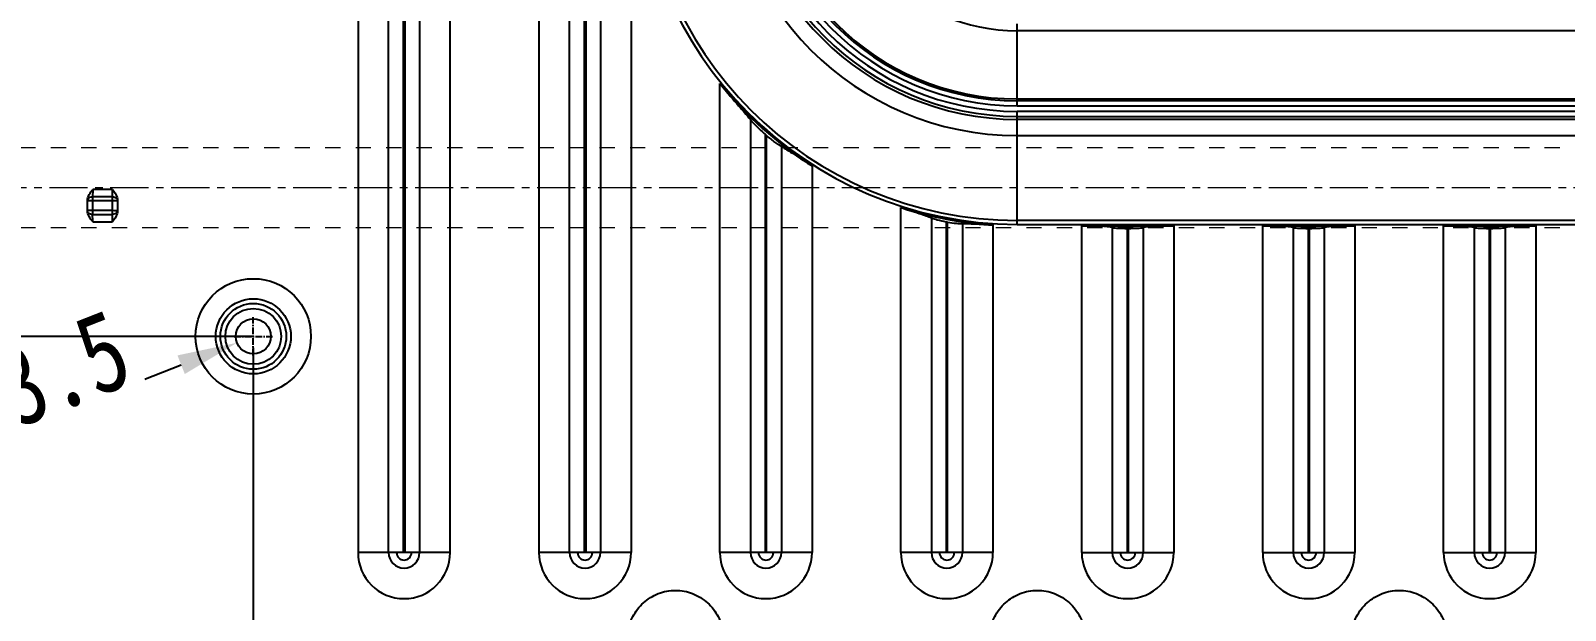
# Model space of a CAD drawing. Header units: millimetres. Extents: x 4797 to 6967, y -10922 to -3169.
# Drawn here: x 5532.9 to 5686.3, y -6533.8 to -6475.9 of the extents above; entities that cross this region are included whole.
import ezdxf

# ---------------------------------------------------------------- set-up
doc = ezdxf.new("R2010")
doc.units = ezdxf.units.MM
doc.header["$LTSCALE"] = 16.335
doc.header["$PDMODE"] = 3
doc.header["$PDSIZE"] = 0.3125
doc.linetypes.add('CENTER', pattern=[0.6, 0.375, -0.075, 0.075, -0.075])
doc.linetypes.add('HIDDEN', pattern=[0.2, 0.1, -0.1])
doc.layers.get('0').update_dxf_attribs({"linetype": 'CONTINUOUS'})
doc.layers.get('Defpoints').update_dxf_attribs({"linetype": 'CONTINUOUS'})
doc.layers.add('cool', color=153, linetype='HIDDEN', lineweight=9)
doc.styles.get("Standard").update_dxf_attribs({"font": 'txt', "width": 0.8})
doc.dimstyles.new('ISO-25', dxfattribs={"dimtxt": 8, "dimasz": 6, "dimexe": 0, "dimexo": 0, "dimgap": 0, "dimtad": 1, "dimdsep": 46, "dimtxsty": 'Standard', "dimcen": 0, "dimclrd": 4, "dimclre": 4, "dimclrt": 6, "dimazin": 0, "dimtfac": 1, "dimtofl": 0, "dimtmove": 0, "dimatfit": 3, "dimfxl": 0, "dimarcsym": 0})

# ---------------------------------------------------------------- blocks, each defined once
blk = doc.blocks.new('*D69')
at = {"color": 4, "lineweight": -2, "transparency": 16777216}
blk.add_line((5524.45, -6518.48), (5547.91, -6509.27), dxfattribs=at)
at = {"color": 4, "transparency": 16777216}
blk.add_solid([(5547.54, -6508.34), (5548.27, -6510.2), (5553.49, -6507.08)], dxfattribs=at)
at = {"layer": 'Defpoints', "color": 0, "transparency": 16777216}
for p in [(5553.49, -6507.08), (5556.75, -6505.8)]:
    blk.add_point(p, dxfattribs=at)
at = {"color": 6, "transparency": 16777216, "insert": (5531.92, -6511.25), "char_height": 8, "attachment_point": 5, "rotation": 21.4373, "bg_fill": 3, "box_fill_scale": 1.1, "bg_fill_color": 256, "bg_fill_true_color": 13158600, "bg_fill_transparency": 0}
blk.add_mtext('∅3.5', dxfattribs=at)
blk = doc.blocks.new('147')
at = {"layer": 'cool', "ltscale": 0.932966}
for p, q in [((229.57, -3849.57), (-211.77, -3849.57)), ((229.57, -3857.57), (-211.77, -3857.57))]:
    blk.add_line(p, q, dxfattribs=at)
at = {"layer": 'cool', "color": 1, "linetype": 'CENTER', "ltscale": 0.621977}
blk.add_line((243.9, -3853.57), (-226.1, -3853.57), dxfattribs=at)
blk = doc.blocks.new('*D84')
at = {"color": 4, "lineweight": -2, "transparency": 16777216}
blk.add_line((5507.76, -6491.59), (5455.29, -6491.59), dxfattribs=at)
at = {"layer": 'Defpoints', "color": 0, "transparency": 16777216}
for p in [(5705.87, -6453.59), (5507.76, -6491.59)]:
    blk.add_point(p, dxfattribs=at)
at = {"color": 6, "transparency": 16777216, "insert": (5459.29, -6488.59), "char_height": 6, "attachment_point": 5, "bg_fill": 3, "box_fill_scale": 1.1, "bg_fill_color": 256, "bg_fill_true_color": 13158600, "bg_fill_transparency": 0}
blk.add_mtext('38', dxfattribs=at)
at = {"layer": 'Defpoints', "color": 0, "transparency": 16777216}
blk.add_point((5463.29, -6491.59), dxfattribs=at)
blk = doc.blocks.new('*D85')
at = {"color": 4, "lineweight": -2, "transparency": 16777216}
blk.add_line((5555.12, -6506.44), (5444.09, -6506.44), dxfattribs=at)
at = {"layer": 'Defpoints', "color": 0, "transparency": 16777216}
for p in [(5705.87, -6453.59), (5463.29, -6506.44), (5555.12, -6506.44)]:
    blk.add_point(p, dxfattribs=at)
at = {"color": 6, "transparency": 16777216, "insert": (5453.69, -6503.44), "char_height": 6, "attachment_point": 5, "bg_fill": 3, "box_fill_scale": 1.1, "bg_fill_color": 256, "bg_fill_true_color": 13158600, "bg_fill_transparency": 0}
blk.add_mtext('52.85', dxfattribs=at)
blk = doc.blocks.new('*D57')
at = {"color": 4, "lineweight": -2, "transparency": 16777216}
blk.add_line((5555.12, -6507.58), (5555.12, -6671.73), dxfattribs=at)
at = {"layer": 'Defpoints', "color": 0, "transparency": 16777216}
for p in [(5705.87, -6453.59), (5555.12, -6507.58)]:
    blk.add_point(p, dxfattribs=at)
at = {"color": 6, "transparency": 16777216, "insert": (5552.12, -6660.93), "char_height": 6, "attachment_point": 5, "rotation": 90, "bg_fill": 3, "box_fill_scale": 1.1, "bg_fill_color": 256, "bg_fill_true_color": 13158600, "bg_fill_transparency": 0}
blk.add_mtext('150.75', dxfattribs=at)
at = {"layer": 'Defpoints', "color": 0, "transparency": 16777216}
blk.add_point((5555.12, -6650.13), dxfattribs=at)

msp = doc.modelspace()

# ---------------------------------------------------------------- linework, layer by layer
at = {"color": 7, "linetype": 'Continuous'}
for p, q in [((5541.054, -6491.747), (5539.066, -6491.747)), ((5541.054, -6494.999), (5541.054, -6491.747)), ((5538.54, -6493.877), (5538.54, -6492.869)), ((5539.039, -6492.496), (5539.039, -6494.25)), ((5541.054, -6492.496), (5539.039, -6492.496)), ((5539.039, -6492.871), (5541.554, -6492.871)), ((5541.554, -6492.868), (5541.554, -6493.878)), ((5541.054, -6493.876), (5538.54, -6493.876)), ((5539.039, -6494.25), (5541.054, -6494.25)), ((5539.066, -6494.999), (5541.054, -6494.999))]:
    msp.add_line(p, q, dxfattribs=at)
at = {"color": 1, "linetype": 'CENTER', "ltscale": 0.108846}
for p, q in [((5555.121, -6508.363), (5555.121, -6504.513)), ((5553.196, -6506.438), (5557.046, -6506.438))]:
    msp.add_line(p, q, dxfattribs=at)
at = {"color": 7, "linetype": 'Continuous'}
for radius in [5.764, 3.756, 3.291, 2.789]:
    msp.add_circle((5555.121, -6506.438), radius, dxfattribs=at)
at = {"color": 2, "linetype": 'Continuous'}
msp.add_circle((5555.121, -6506.438), 1.75, dxfattribs=at)
at = {"color": 7, "linetype": 'Continuous'}
for points, knots in [([(5538.54, -6492.869), (5538.54, -6492.661), (5538.702, -6492.252), (5538.945, -6491.918), (5539.066, -6491.747)], [0, 0, 0, 0, 0.4987492, 1, 1, 1, 1]), ([(5539.066, -6491.747), (5539.066, -6491.817), (5539.063, -6492.067), (5539.055, -6492.317), (5539.039, -6492.496)], [0, 0, 0, 0, 0.2800849, 1, 1, 1, 1]), ([(5541.054, -6491.747), (5541.233, -6492), (5541.482, -6492.349), (5541.554, -6492.764), (5541.554, -6492.868)], [0, 0, 0, 0, 0.7492255, 1, 1, 1, 1]), ([(5538.54, -6492.871), (5538.53, -6492.871), (5538.681, -6492.864), (5538.746, -6492.87), (5538.944, -6492.871), (5539.039, -6492.871)], [0, 0, 0, 0, 0.0608552, 0.4274154, 1, 1, 1, 1]), ([(5538.54, -6492.871), (5538.537, -6492.804), (5538.588, -6492.655), (5538.715, -6492.57), (5538.786, -6492.541)], [0, 0, 0, 0, 0.4656009, 1, 1, 1, 1]), ([(5541.054, -6492.496), (5541.177, -6492.496), (5541.413, -6492.549), (5541.554, -6492.77), (5541.554, -6492.871)], [0, 0, 0, 0, 0.5503656, 1, 1, 1, 1]), ([(5539.039, -6494.25), (5538.914, -6494.252), (5538.723, -6494.207), (5538.562, -6494.033), (5538.538, -6493.925), (5538.54, -6493.876)], [0, 0, 0, 0, 0.5454717, 0.7817853, 1, 1, 1, 1]), ([(5539.066, -6494.999), (5538.945, -6494.828), (5538.702, -6494.494), (5538.54, -6494.085), (5538.54, -6493.877)], [0, 0, 0, 0, 0.5012538, 1, 1, 1, 1]), ([(5539.066, -6494.999), (5539.066, -6494.929), (5539.063, -6494.679), (5539.055, -6494.429), (5539.039, -6494.25)], [0, 0, 0, 0, 0.2798502, 1, 1, 1, 1]), ([(5541.554, -6493.876), (5541.505, -6493.875), (5541.338, -6493.884), (5541.172, -6493.876), (5541.054, -6493.876)], [0, 0, 0, 0, 0.2928752, 1, 1, 1, 1]), ([(5541.554, -6493.878), (5541.554, -6493.982), (5541.482, -6494.397), (5541.233, -6494.746), (5541.054, -6494.999)], [0, 0, 0, 0, 0.2507748, 1, 1, 1, 1]), ([(5541.554, -6493.875), (5541.554, -6493.942), (5541.498, -6494.087), (5541.373, -6494.171), (5541.302, -6494.201)], [0, 0, 0, 0, 0.4656454, 1, 1, 1, 1]), ([(5592.539, -6536.113), (5592.616, -6535.536), (5592.975, -6534.4), (5594.059, -6532.987), (5595.576, -6532.046), (5597.331, -6531.714), (5599.086, -6532.046), (5600.603, -6532.987), (5601.687, -6534.4), (5602.046, -6535.536), (5602.124, -6536.112)], [0, 0, 0, 0, 0.125059, 0.2500621, 0.3750538, 0.5000264, 0.6249935, 0.7499764, 0.8749589, 1, 1, 1, 1]), ([(5628.719, -6536.112), (5628.797, -6535.536), (5629.156, -6534.4), (5630.24, -6532.986), (5631.757, -6532.046), (5633.512, -6531.714), (5635.266, -6532.046), (5636.783, -6532.987), (5637.867, -6534.4), (5638.226, -6535.536), (5638.304, -6536.112)], [0, 0, 0, 0, 0.1250584, 0.2500616, 0.3750533, 0.5000261, 0.6249932, 0.7499763, 0.8749588, 1, 1, 1, 1]), ([(5664.899, -6536.112), (5664.977, -6535.536), (5665.336, -6534.4), (5666.42, -6532.986), (5667.937, -6532.046), (5669.692, -6531.714), (5671.446, -6532.046), (5672.963, -6532.987), (5674.047, -6534.4), (5674.406, -6535.536), (5674.484, -6536.112)], [0, 0, 0, 0, 0.1250584, 0.2500616, 0.3750533, 0.5000261, 0.6249932, 0.7499763, 0.8749588, 1, 1, 1, 1])]:
    msp.add_open_spline(points, degree=3, knots=knots, dxfattribs=at)
for points in [[(5538.786, -6492.541), (5538.866, -6492.509), (5538.954, -6492.495), (5539.039, -6492.497)], [(5541.302, -6494.201), (5541.224, -6494.234), (5541.138, -6494.249), (5541.054, -6494.249)]]:
    msp.add_open_spline(points, degree=3, dxfattribs=at)

# ---------------------------------------------------------------- block references
msp.add_blockref('147', (5696.975, -2638.022))

# ---------------------------------------------------------------- next in the draw order: dimensions: what is measured, and where the dimension line sits
dim = msp.add_ordinate_dim(feature_location=(5507.76, -6491.588), offset=(-44.468, 0), dtype=0, origin=(5705.871, -6453.588), dimstyle='ISO-25', override={"dimtxt": 6, "dimfxl": 1.25})
dim.commit()
dim.dimension.update_dxf_attribs({"geometry": '*D84', "text_midpoint": (5459.292, -6488.588)})
dim = msp.add_diameter_dim_2p(p1=(5556.75, -6505.798), p2=(5553.492, -6507.078), dimstyle='ISO-25', override={"dimfxl": 1.25})
dim.commit()
dim.dimension.update_dxf_attribs({"geometry": '*D69', "text_midpoint": (5531.925, -6511.249)})

# ---------------------------------------------------------------- next in the draw order: dimensions: what is measured, and where the dimension line sits
dim = msp.add_ordinate_dim(feature_location=(5555.121, -6506.438), offset=(-91.829, 0), dtype=0, origin=(5705.871, -6453.588), dimstyle='ISO-25', override={"dimtxt": 6, "dimfxl": 1.25})
dim.commit()
dim.dimension.update_dxf_attribs({"geometry": '*D85', "text_midpoint": (5453.692, -6503.438)})

# ---------------------------------------------------------------- next in the draw order: dimensions: what is measured, and where the dimension line sits
dim = msp.add_ordinate_dim(feature_location=(5555.121, -6507.578), offset=(0, -142.548), dtype=1, origin=(5705.871, -6453.588), dimstyle='ISO-25', override={"dimtxt": 6, "dimfxl": 1.25})
dim.commit()
dim.dimension.update_dxf_attribs({"geometry": '*D57', "text_midpoint": (5552.121, -6660.926)})

# ---------------------------------------------------------------- next in the draw order: linework, layer by layer
for p, q in [((5565.59, -6384.33), (5565.59, -6528.045)), ((5568.647, -6528.045), (5568.647, -6384.33)), ((5570.129, -6528.045), (5570.129, -6384.33)), ((5570.263, -6384.33), (5570.263, -6528.045)), ((5571.745, -6384.33), (5571.745, -6528.045)), ((5574.802, -6528.045), (5574.802, -6384.33)), ((5583.68, -6384.33), (5583.68, -6528.045)), ((5586.737, -6528.045), (5586.737, -6384.33)), ((5588.219, -6528.045), (5588.219, -6384.33)), ((5588.353, -6384.33), (5588.353, -6528.045)), ((5589.835, -6384.33), (5589.835, -6528.045)), ((5592.892, -6384.33), (5592.892, -6528.045)), ((5631.501, -6483.391), (5631.501, -6475.215)), ((5780.241, -6475.891), (5631.501, -6475.891)), ((5601.77, -6528.045), (5601.77, -6481.162)), ((5631.501, -6482.715), (5780.241, -6482.715)), ((5780.241, -6482.889), (5631.501, -6482.889)), ((5631.501, -6483.391), (5780.241, -6483.391)), ((5631.501, -6495.244), (5631.501, -6483.953)), ((5780.241, -6483.953), (5631.501, -6483.953)), ((5604.827, -6484.771), (5604.827, -6528.045)), ((5631.501, -6484.454), (5780.241, -6484.454)), ((5780.241, -6484.75), (5631.501, -6484.75)), ((5606.309, -6486.246), (5606.309, -6528.045)), ((5606.443, -6528.045), (5606.443, -6486.361)), ((5631.501, -6486.368), (5780.241, -6486.368)), ((5607.925, -6487.463), (5607.925, -6528.045)), ((5610.982, -6489.402), (5610.982, -6528.045)), ((5619.86, -6528.045), (5619.86, -6493.565)), ((5622.917, -6494.588), (5622.917, -6528.045)), ((5624.399, -6494.985), (5624.399, -6528.045)), ((5624.533, -6528.045), (5624.533, -6495.01)), ((5626.015, -6495.166), (5626.015, -6528.045)), ((5629.072, -6495.306), (5629.072, -6528.045)), ((5780.241, -6494.856), (5631.501, -6494.856)), ((5631.501, -6495.244), (5780.241, -6495.244)), ((5637.95, -6528.045), (5637.95, -6495.383)), ((5637.95, -6495.383), (5647.162, -6495.383)), ((5641.007, -6495.561), (5641.007, -6528.045)), ((5642.489, -6495.647), (5642.489, -6528.045)), ((5642.489, -6495.647), (5642.623, -6495.647)), ((5642.623, -6528.045), (5642.623, -6495.647)), ((5644.105, -6495.561), (5644.105, -6528.045)), ((5647.162, -6495.383), (5647.162, -6528.045)), ((5656.04, -6528.045), (5656.04, -6495.383)), ((5656.04, -6495.383), (5665.252, -6495.383)), ((5659.097, -6495.561), (5659.097, -6528.045)), ((5660.579, -6495.647), (5660.579, -6528.045)), ((5660.579, -6495.647), (5660.713, -6495.647)), ((5660.713, -6528.045), (5660.713, -6495.647)), ((5662.195, -6495.561), (5662.195, -6528.045)), ((5665.252, -6495.383), (5665.252, -6528.045)), ((5674.13, -6495.383), (5683.342, -6495.383)), ((5674.13, -6528.045), (5674.13, -6495.383)), ((5677.187, -6495.561), (5677.187, -6528.045)), ((5678.669, -6495.647), (5678.803, -6495.647)), ((5678.669, -6495.647), (5678.669, -6528.045)), ((5678.803, -6528.045), (5678.803, -6495.647)), ((5680.285, -6495.561), (5680.285, -6528.045)), ((5683.342, -6495.383), (5683.342, -6528.045)), ((5574.802, -6528.045), (5565.59, -6528.045)), ((5592.892, -6528.045), (5583.68, -6528.045)), ((5610.982, -6528.045), (5601.77, -6528.045)), ((5629.072, -6528.045), (5619.86, -6528.045)), ((5637.95, -6528.045), (5647.162, -6528.045)), ((5656.04, -6528.045), (5665.252, -6528.045)), ((5674.13, -6528.045), (5683.342, -6528.045))]:
    msp.add_line(p, q, dxfattribs=at)
for centre, radius, start, end in [((5631.501, -6457.193), 38.051, 180, 270), ((5631.501, -6457.193), 37.663, 180, 270), ((5631.501, -6457.193), 29.175, 180, 270), ((5631.501, -6457.193), 27.558, 180, 270), ((5631.501, -6457.193), 27.261, 180, 270), ((5631.501, -6457.193), 26.76, 180, 270), ((5631.501, -6457.193), 26.198, 180, 270), ((5631.501, -6457.193), 25.696, 180, 270), ((5631.501, -6457.193), 25.522, 180, 270), ((5631.501, -6457.193), 18.698, 180, 270), ((5631.501, -6457.193), 38.19, 218.87597, 237.50113), ((5631.501, -6457.193), 38.454, 229.07104, 229.33456), ((5631.501, -6457.193), 38.19, 252.25253, 266.3536), ((5631.501, -6457.193), 38.454, 259.35707, 259.55999), ((5570.196, -6528.045), 4.606, 180, 0), ((5570.196, -6528.045), 1.549, 180, 0), ((5570.196, -6528.045), 0.745, 180, 360), ((5588.286, -6528.045), 4.606, 180, 0), ((5588.286, -6528.045), 1.549, 180, 0), ((5588.286, -6528.045), 0.745, 180, 360), ((5606.376, -6528.045), 4.606, 180, 0), ((5606.376, -6528.045), 1.549, 180, 0), ((5606.376, -6528.045), 0.745, 180, 0), ((5624.466, -6528.045), 4.606, 180, 0), ((5624.466, -6528.045), 1.549, 180, 0), ((5624.466, -6528.045), 0.745, 180, 0), ((5642.556, -6528.045), 4.606, 180, 0), ((5642.556, -6528.045), 1.549, 180, 0), ((5642.556, -6528.045), 0.745, 180, 0), ((5660.646, -6528.045), 4.606, 180, 0), ((5660.646, -6528.045), 1.549, 180, 0), ((5660.646, -6528.045), 0.745, 180, 0), ((5678.736, -6528.045), 4.606, 180, 0), ((5678.736, -6528.045), 1.549, 180, 0), ((5678.736, -6528.045), 0.745, 180, 0)]:
    msp.add_arc(centre, radius, start, end, dxfattribs=at)
for centre, major_axis, start_param, end_param in [((5637.95, -6495.673), (3.317, 0), 0.3981949, 1.5707963), ((5642.489, -6495.506), (1.608, 0), -2.7433978, -1.5707963), ((5642.623, -6495.506), (1.608, 0), -1.5707963, -0.3981949), ((5647.162, -6495.673), (3.317, 0), 1.5707963, 2.7433978), ((5656.04, -6495.673), (3.317, 0), 0.3981949, 1.5707963), ((5660.579, -6495.506), (1.608, 0), -2.7433978, -1.5707963), ((5660.713, -6495.506), (1.608, 0), -1.5707963, -0.3981949), ((5665.252, -6495.673), (3.317, 0), 1.5707963, 2.7433978), ((5674.13, -6495.673), (3.317, 0), 0.3981949, 1.5707963), ((5678.669, -6495.506), (1.608, 0), -2.7433978, -1.5707963), ((5678.803, -6495.506), (1.608, 0), -1.5707963, -0.3981949), ((5683.342, -6495.673), (3.317, 0), 1.5707963, 2.7433978)]:
    msp.add_ellipse(centre, major_axis=major_axis, ratio=0.0874887, start_param=start_param, end_param=end_param, dxfattribs=at)
for points, knots in [([(5601.77, -6481.162), (5602.318, -6481.842), (5603.134, -6482.809), (5604.171, -6483.996), (5604.633, -6484.527), (5604.827, -6484.771)], [0, 0, 0, 0, 0.5535638, 0.8022611, 1, 1, 1, 1]), ([(5604.827, -6484.771), (5605.019, -6485.013), (5605.506, -6485.516), (5606.016, -6485.991), (5606.309, -6486.246)], [0, 0, 0, 0, 0.4428031, 1, 1, 1, 1]), ([(5607.925, -6487.463), (5607.829, -6487.413), (5607.61, -6487.272), (5607.108, -6486.914), (5606.714, -6486.593), (5606.443, -6486.361)], [0, 0, 0, 0, 0.1759485, 0.4217212, 1, 1, 1, 1]), ([(5607.925, -6487.463), (5608.114, -6487.56), (5608.544, -6487.827), (5609.558, -6488.481), (5610.391, -6489.026), (5610.982, -6489.402)], [0, 0, 0, 0, 0.175432, 0.4191034, 1, 1, 1, 1]), ([(5619.86, -6493.565), (5620.467, -6493.76), (5621.318, -6494.027), (5622.338, -6494.364), (5622.75, -6494.514), (5622.917, -6494.588)], [0, 0, 0, 0, 0.5925436, 0.8300889, 1, 1, 1, 1]), ([(5622.917, -6494.588), (5623.107, -6494.672), (5623.602, -6494.814), (5624.101, -6494.929), (5624.399, -6494.985)], [0, 0, 0, 0, 0.406431, 1, 1, 1, 1]), ([(5624.533, -6495.01), (5624.827, -6495.064), (5625.318, -6495.134), (5625.817, -6495.179), (5626.015, -6495.166)], [0, 0, 0, 0, 0.6001816, 1, 1, 1, 1]), ([(5626.015, -6495.166), (5626.183, -6495.155), (5626.591, -6495.161), (5627.61, -6495.209), (5628.461, -6495.267), (5629.072, -6495.306)], [0, 0, 0, 0, 0.1641972, 0.3998056, 1, 1, 1, 1])]:
    msp.add_open_spline(points, degree=3, knots=knots, dxfattribs=at)

doc.saveas('drawing.dxf')
